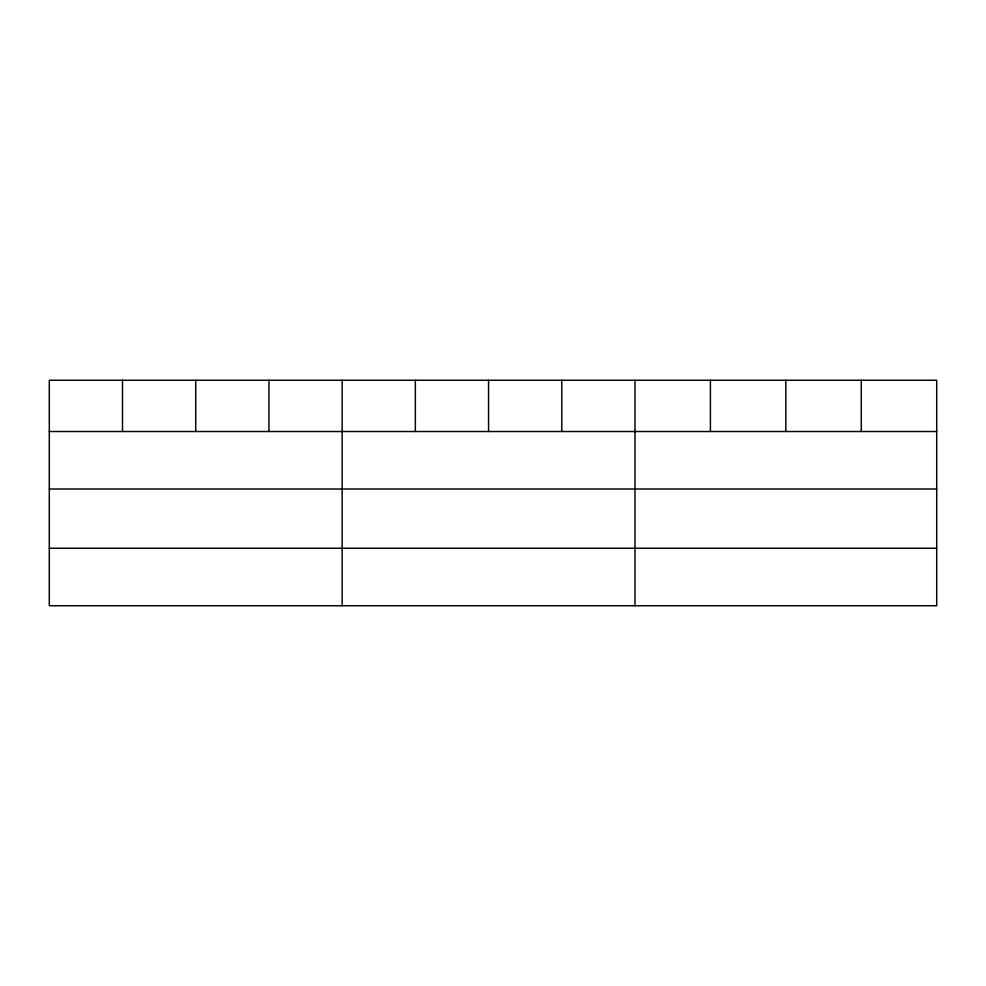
<?xml version="1.0" encoding="UTF-8"?>
<svg xmlns="http://www.w3.org/2000/svg" width="986" height="986" viewBox="0 0 986 986"><rect width="100%" height="100%" fill="white"/><g stroke="black" fill="none" stroke-linecap="round" stroke-linejoin="round"><path stroke-width="1.48" d="M936.7 489.019L936.7 380.263L49.3 380.263L49.3 605.737L936.7 605.737L936.7 489.019L49.3 489.019M49.3 431.523L936.7 431.523M49.3 548.241L936.7 548.241M861.271 380.263L861.271 431.523M785.842 380.263L785.842 431.523M710.413 380.263L710.413 431.523M634.984 380.263L634.984 605.737M561.774 380.263L561.774 431.523M488.563 380.263L488.563 431.523M415.352 380.263L415.352 431.523M342.142 380.263L342.142 605.737M268.931 380.263L268.931 431.523M195.721 380.263L195.721 431.523M122.51 380.263L122.51 431.523"/></g></svg>
